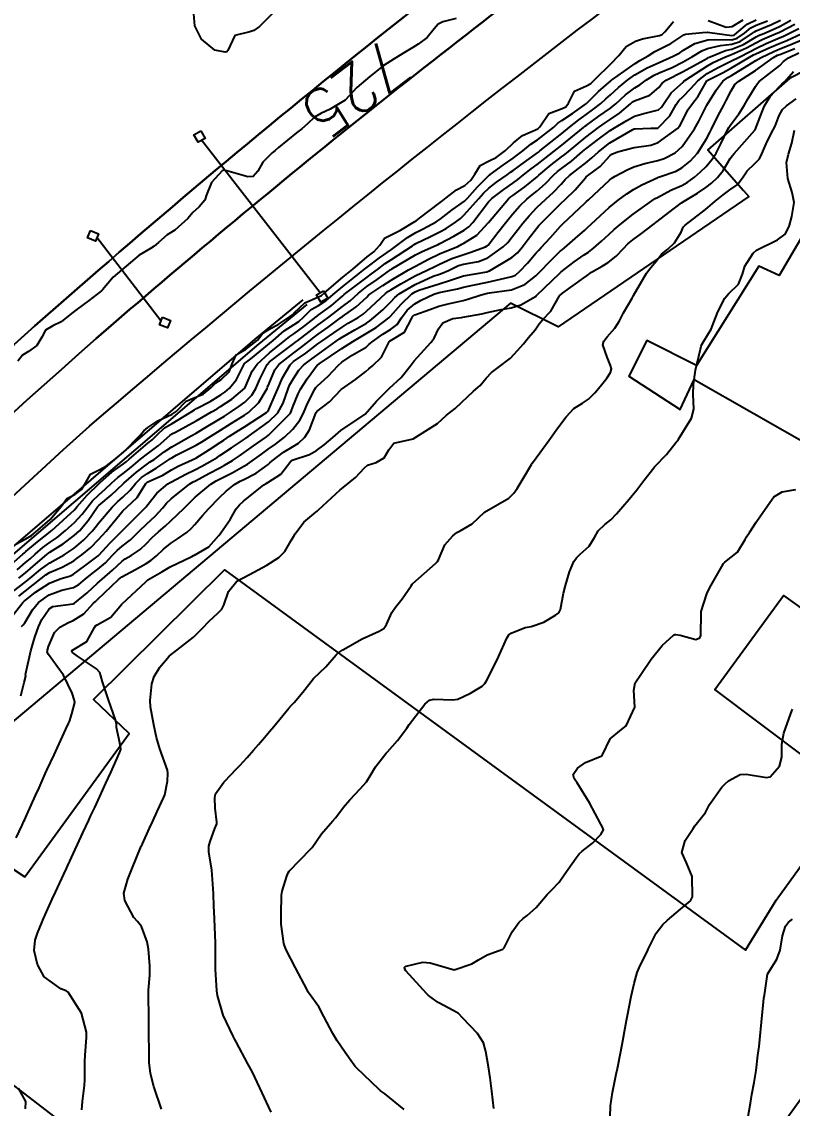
# Model space of a CAD drawing. Header units: metres. Extents: x 318500 to 325275, y 7408834 to 7428799.
# Drawn here: x 321126.4 to 321190.3, y 7415164.7 to 7415254.9 of the extents above; entities that cross this region are included whole.
import ezdxf
from ezdxf.enums import TextEntityAlignment as Align

# ---------------------------------------------------------------- set-up
doc = ezdxf.new("R2010")
doc.units = ezdxf.units.M
doc.header["$MEASUREMENT"] = 0
for name, color, linetype in [('Canaleta de Drenagem', 151, 'Continuous'), ('Cotas', 45, 'Continuous'), ('Curvas de Nivel 1m', 11, 'Continuous'), ('Curvas de Nivel 5m', 15, 'Continuous'), ('Divisas', 45, 'Continuous'), ('Edificações', 30, 'Continuous'), ('Linha Férrea', 20, 'Continuous'), ('Pórticos', 45, 'Continuous'), ('Vias Primárias', 230, 'Continuous')]:
    doc.layers.add(name, color=color, linetype=linetype)
doc.styles.add('Style-STANDARD', font='STANDARD.shx')

msp = doc.modelspace()

# ---------------------------------------------------------------- linework, layer by layer
at = {"layer": 'Canaleta de Drenagem'}
for points in [[(321071.029, 7415151.408), (321073.59, 7415154.689), (321087.744, 7415172.559), (321108.144, 7415194.52), (321125.355, 7415211.042), (321145.783, 7415228.527), (321149.759, 7415231.791)], [(321071.423, 7415151.101), (321073.983, 7415154.38), (321088.124, 7415172.233), (321108.5, 7415194.169), (321125.691, 7415210.672), (321146.105, 7415228.144), (321150.077, 7415231.404)]]:
    msp.add_lwpolyline(points, dxfattribs=at)
at = {"layer": 'Curvas de Nivel 1m', "flags": 128}
for points, elevation in [([(321147.348, 7415255.661), (321146.123, 7415254.448), (321145.664, 7415254.116), (321145.324, 7415254.028), (321144.09, 7415253.7), (321143.5, 7415252.478), (321143.428, 7415252.348), (321143.298, 7415252.316), (321142.433, 7415252.493), (321141.314, 7415253.42), (321140.778, 7415254.518), (321140.664, 7415255.841)], 726), ([(321125.57, 7415209.868), (321126.506, 7415210.702), (321126.628, 7415210.815), (321126.743, 7415210.917), (321127.709, 7415211.732), (321128.768, 7415212.562), (321128.831, 7415212.607), (321128.906, 7415212.668), (321130.787, 7415214.386), (321130.91, 7415214.518), (321131.008, 7415214.638), (321131.843, 7415215.591), (321132.819, 7415216.563), (321132.85, 7415216.589), (321132.88, 7415216.619), (321133.919, 7415217.518), (321134.844, 7415218.197), (321135.068, 7415218.366), (321135.326, 7415218.583), (321136.863, 7415219.894), (321137.232, 7415220.191), (321137.608, 7415220.553), (321138.259, 7415221.166), (321138.885, 7415221.543), (321140.508, 7415222.516), (321140.74, 7415222.675), (321140.904, 7415222.77), (321142.037, 7415223.37), (321142.921, 7415223.911), (321143.259, 7415224.143), (321143.647, 7415224.473), (321144.224, 7415225.184), (321144.862, 7415226.461), (321144.898, 7415226.523), (321144.961, 7415226.571), (321145.409, 7415226.898), (321146.977, 7415228.167), (321147.275, 7415228.426), (321148.183, 7415229.221), (321149, 7415229.743), (321149.395, 7415230.005), (321149.806, 7415230.392), (321150.418, 7415230.987), (321151.024, 7415231.324), (321151.675, 7415231.726), (321152.403, 7415232.36), (321153.046, 7415232.907), (321154.837, 7415234.323), (321155.063, 7415234.5), (321156.101, 7415235.283), (321157.085, 7415235.964), (321157.539, 7415236.293), (321158.416, 7415236.964), (321159.107, 7415237.374), (321159.706, 7415237.667), (321160.788, 7415238.245), (321161.122, 7415238.475), (321162.111, 7415239.25), (321163.138, 7415239.979), (321163.386, 7415240.216), (321164.208, 7415241.15), (321165.169, 7415242.1), (321165.216, 7415242.142), (321165.284, 7415242.188), (321166.379, 7415242.976), (321167.191, 7415243.548), (321167.55, 7415243.801), (321167.979, 7415244.152), (321168.656, 7415244.695), (321169.209, 7415245.059), (321170.539, 7415246.12), (321170.891, 7415246.449), (321171.228, 7415246.67), (321172.092, 7415247.246), (321173.25, 7415248.077), (321174.268, 7415249.072), (321175.278, 7415249.947), (321175.34, 7415249.998), (321175.412, 7415250.058), (321177.294, 7415251.4), (321177.689, 7415251.633), (321178.365, 7415252.019), (321178.927, 7415252.393), (321179.308, 7415252.573), (321180.262, 7415253.05), (321181.327, 7415253.762), (321181.488, 7415253.817), (321182.898, 7415253.956), (321183.291, 7415253.99), (321183.331, 7415253.986), (321183.508, 7415253.948), (321185.327, 7415253.699), (321185.513, 7415253.742), (321185.743, 7415253.924), (321186.589, 7415254.664), (321187.347, 7415255.003)], 726), ([(321125.753, 7415207.656), (321126.707, 7415208.363), (321127.112, 7415208.694), (321127.971, 7415209.432), (321128.73, 7415209.979), (321129.173, 7415210.224), (321129.926, 7415210.652), (321130.421, 7415210.969), (321130.748, 7415211.199), (321131.535, 7415211.855), (321132.28, 7415212.625), (321132.498, 7415212.897), (321132.776, 7415213.267), (321133.899, 7415214.603), (321134.351, 7415215.042), (321134.802, 7415215.422), (321135.4, 7415215.993), (321135.875, 7415216.574), (321136.34, 7415217.054), (321136.832, 7415217.39), (321137.574, 7415217.818), (321138.635, 7415218.542), (321138.755, 7415218.637), (321138.852, 7415218.7), (321139.226, 7415218.905), (321140.868, 7415219.725), (321141.363, 7415220.012), (321142.104, 7415220.492), (321142.885, 7415220.979), (321143.809, 7415221.553), (321144.898, 7415222.228), (321145.231, 7415222.455), (321146.078, 7415223.277), (321146.757, 7415224.433), (321146.81, 7415224.553), (321146.936, 7415224.863), (321147.402, 7415225.974), (321147.741, 7415226.418), (321148.97, 7415227.401), (321149.549, 7415227.819), (321150.276, 7415228.387), (321150.668, 7415228.7), (321150.988, 7415228.93), (321151.841, 7415229.524), (321152.94, 7415230.351), (321152.979, 7415230.382), (321153.011, 7415230.405), (321154.157, 7415231.199), (321155.035, 7415232.017), (321155.186, 7415232.17), (321155.374, 7415232.317), (321156.363, 7415232.991), (321157.051, 7415233.434), (321158.504, 7415234.278), (321159.065, 7415234.595), (321160.158, 7415235.169), (321161.08, 7415235.597), (321161.531, 7415235.788), (321162.577, 7415236.225), (321162.923, 7415236.392), (321163.094, 7415236.478), (321164.155, 7415237.153), (321165.12, 7415238.19), (321166.794, 7415240.165), (321166.975, 7415240.33), (321167.144, 7415240.443), (321168.146, 7415241.159), (321169.168, 7415242.003), (321169.239, 7415242.069), (321169.316, 7415242.138), (321170.334, 7415242.972), (321171.193, 7415243.642), (321171.454, 7415243.848), (321171.768, 7415244.101), (321173.212, 7415245.27), (321174.26, 7415246.074), (321174.813, 7415246.48), (321175.23, 7415246.757), (321176.009, 7415247.278), (321176.914, 7415248.035), (321177.087, 7415248.198), (321177.254, 7415248.293), (321178.523, 7415248.756), (321179.271, 7415249.403), (321179.537, 7415249.745), (321179.871, 7415250.001), (321181.287, 7415250.726), (321183.002, 7415251.659), (321183.299, 7415251.839), (321183.37, 7415251.878), (321183.509, 7415251.948), (321184.783, 7415252.46), (321185.31, 7415252.587), (321186.28, 7415252.951), (321187.325, 7415253.593), (321187.526, 7415253.699), (321187.974, 7415253.89), (321188.917, 7415254.296), (321189.339, 7415254.491), (321190.214, 7415254.994)], 729), ([(321126.02, 7415209.408), (321126.73, 7415210.006), (321127.106, 7415210.323), (321127.52, 7415210.688), (321128.169, 7415211.258), (321128.755, 7415211.693), (321129.339, 7415212.084), (321130.046, 7415212.651), (321130.777, 7415213.322), (321131.412, 7415214.006), (321131.879, 7415214.629), (321132.29, 7415215.133), (321132.805, 7415215.622), (321133.338, 7415216.086), (321133.884, 7415216.604), (321134.379, 7415217.044), (321134.832, 7415217.396), (321135.495, 7415217.926), (321136.273, 7415218.569), (321136.855, 7415219.029), (321137.719, 7415219.694), (321138.704, 7415220.542), (321138.795, 7415220.617), (321138.872, 7415220.665), (321139.154, 7415220.815), (321140.893, 7415221.764), (321142.162, 7415222.491), (321142.628, 7415222.76), (321142.907, 7415222.931), (321143.826, 7415223.561), (321144.93, 7415224.46), (321145.535, 7415225.867), (321145.927, 7415226.445), (321146.97, 7415227.399), (321148.238, 7415228.411), (321148.652, 7415228.738), (321148.989, 7415228.976), (321149.818, 7415229.572), (321150.838, 7415230.382), (321150.933, 7415230.459), (321151.012, 7415230.511), (321152.09, 7415231.298), (321153.037, 7415232.119), (321153.159, 7415232.228), (321153.305, 7415232.346), (321155.054, 7415233.682), (321155.423, 7415233.95), (321155.919, 7415234.311), (321156.573, 7415234.799), (321157.073, 7415235.14), (321158.816, 7415236.274), (321158.977, 7415236.387), (321159.093, 7415236.451), (321160.32, 7415237.034), (321161.108, 7415237.42), (321161.633, 7415237.714), (321162.394, 7415238.227), (321162.808, 7415238.539), (321163.126, 7415238.827), (321164.338, 7415240.202), (321164.714, 7415240.629), (321165.153, 7415241.038), (321165.803, 7415241.537), (321166.688, 7415242.167), (321166.969, 7415242.367), (321167.175, 7415242.517), (321168.121, 7415243.216), (321169.198, 7415243.98), (321169.29, 7415244.048), (321169.399, 7415244.137), (321171.215, 7415245.572), (321171.862, 7415246.104), (321172.617, 7415246.708), (321173.236, 7415247.17), (321173.774, 7415247.55), (321174.439, 7415248.072), (321174.87, 7415248.452), (321175.261, 7415248.802), (321175.926, 7415249.394), (321176.69, 7415250.039), (321177.284, 7415250.456), (321178.293, 7415251.017), (321179.295, 7415251.479), (321180.452, 7415251.993), (321181.006, 7415252.283), (321181.308, 7415252.498), (321182.242, 7415253.04), (321183.321, 7415253.338), (321183.884, 7415253.382), (321185.321, 7415253.362), (321185.765, 7415253.481), (321186.36, 7415253.915), (321186.899, 7415254.344), (321187.34, 7415254.556), (321188.292, 7415254.939)], 727), ([(321126.168, 7415208.705), (321126.468, 7415208.948), (321126.717, 7415209.16), (321127.542, 7415209.873), (321128.491, 7415210.674), (321128.626, 7415210.788), (321128.743, 7415210.87), (321129.854, 7415211.553), (321130.764, 7415212.239), (321130.975, 7415212.43), (321131.193, 7415212.636), (321131.925, 7415213.482), (321132.692, 7415214.621), (321132.737, 7415214.675), (321132.792, 7415214.728), (321133.825, 7415215.584), (321134.819, 7415216.538), (321134.842, 7415216.567), (321134.87, 7415216.589), (321135.922, 7415217.486), (321136.845, 7415218.2), (321137.061, 7415218.343), (321137.383, 7415218.555), (321138.23, 7415219.172), (321138.861, 7415219.612), (321140.466, 7415220.516), (321140.882, 7415220.742), (321141.471, 7415221.086), (321142.895, 7415221.953), (321143.219, 7415222.154), (321143.732, 7415222.472), (321144.432, 7415222.94), (321144.913, 7415223.307), (321145.493, 7415223.88), (321145.84, 7415224.446), (321146.17, 7415225.213), (321146.758, 7415226.433), (321146.962, 7415226.655), (321147.99, 7415227.434), (321148.978, 7415228.166), (321149.111, 7415228.266), (321149.287, 7415228.397), (321150.243, 7415229.135), (321151, 7415229.703), (321151.392, 7415229.987), (321151.912, 7415230.366), (321152.532, 7415230.843), (321153.023, 7415231.223), (321153.652, 7415231.719), (321154.352, 7415232.33), (321155.046, 7415232.887), (321155.889, 7415233.474), (321157.032, 7415234.3), (321157.047, 7415234.313), (321157.124, 7415234.362), (321159.079, 7415235.521), (321159.569, 7415235.777), (321160.63, 7415236.247), (321160.946, 7415236.389), (321161.093, 7415236.461), (321162.259, 7415237.072), (321163.11, 7415237.576), (321163.487, 7415237.841), (321163.836, 7415238.209), (321165.137, 7415239.908), (321165.42, 7415240.186), (321166.391, 7415240.932), (321167.16, 7415241.472), (321167.558, 7415241.763), (321168.041, 7415242.151), (321168.677, 7415242.645), (321169.183, 7415243.021), (321169.812, 7415243.51), (321170.573, 7415244.119), (321171.205, 7415244.626), (321173.023, 7415246.092), (321173.131, 7415246.181), (321173.222, 7415246.246), (321174.289, 7415247.019), (321175.245, 7415247.694), (321175.455, 7415247.849), (321175.703, 7415248.053), (321176.511, 7415248.792), (321177.27, 7415249.361), (321177.682, 7415249.617), (321178.246, 7415250.02), (321178.883, 7415250.415), (321179.286, 7415250.604), (321180.367, 7415251.07), (321181.295, 7415251.514), (321182.067, 7415251.968), (321182.836, 7415252.428), (321183.31, 7415252.628), (321184.368, 7415252.885), (321185.316, 7415252.993), (321186.02, 7415253.219), (321187.04, 7415253.904), (321187.21, 7415254.024), (321187.333, 7415254.089), (321188.601, 7415254.621), (321189.347, 7415254.975)], 728), ([(321125.709, 7415205.675), (321126.509, 7415206.702), (321126.598, 7415206.794), (321126.692, 7415206.863), (321127.547, 7415207.536), (321128.706, 7415208.306), (321129.603, 7415208.657), (321130.455, 7415208.902), (321130.716, 7415209.036), (321131.633, 7415209.724), (321132.739, 7415210.552), (321132.775, 7415210.584), (321132.811, 7415210.619), (321133.732, 7415211.629), (321134.697, 7415212.591), (321134.771, 7415212.662), (321136.676, 7415214.562), (321136.728, 7415214.623), (321136.792, 7415214.709), (321137.617, 7415215.747), (321138.54, 7415216.543), (321138.718, 7415216.645), (321138.822, 7415216.701), (321140.021, 7415217.333), (321140.838, 7415217.727), (321141.354, 7415217.991), (321142.235, 7415218.489), (321142.616, 7415218.721), (321142.856, 7415218.876), (321143.821, 7415219.516), (321144.877, 7415220.246), (321145.002, 7415220.335), (321145.183, 7415220.455), (321146.892, 7415221.66), (321147.644, 7415222.419), (321148.094, 7415223.23), (321148.507, 7415224.406), (321148.632, 7415224.708), (321148.943, 7415225.27), (321149.393, 7415225.956), (321149.808, 7415226.392), (321150.463, 7415226.887), (321150.969, 7415227.251), (321152.49, 7415228.357), (321152.777, 7415228.559), (321152.985, 7415228.692), (321154.033, 7415229.296), (321155.003, 7415229.862), (321155.284, 7415230.039), (321155.631, 7415230.314), (321156.358, 7415230.969), (321157.03, 7415231.633), (321157.356, 7415231.975), (321157.733, 7415232.29), (321159.048, 7415233.064), (321160.547, 7415233.74), (321161.057, 7415233.915), (321161.3, 7415233.995), (321161.81, 7415234.233), (321162.656, 7415234.634), (321163.068, 7415234.754), (321164.307, 7415234.966), (321165.076, 7415235.26), (321166.36, 7415236.171), (321166.724, 7415236.537), (321167.103, 7415237.017), (321167.605, 7415237.663), (321167.982, 7415238.151), (321168.503, 7415238.769), (321169.133, 7415239.434), (321169.884, 7415240.129), (321170.538, 7415240.73), (321171.159, 7415241.394), (321171.498, 7415241.772), (321171.863, 7415242.1), (321172.597, 7415242.671), (321173.186, 7415243.117), (321173.711, 7415243.556), (321174.249, 7415244.07), (321175.208, 7415244.817), (321177.107, 7415245.92), (321177.219, 7415245.968), (321177.274, 7415245.974), (321178.601, 7415246.016), (321179.194, 7415246.036), (321179.22, 7415246.043), (321180.174, 7415247.058), (321180.714, 7415247.988), (321180.924, 7415248.316), (321181.26, 7415248.635), (321181.922, 7415249.318), (321182.493, 7415249.962), (321183.286, 7415250.566), (321184.187, 7415251.045), (321185.297, 7415251.6), (321185.919, 7415251.921), (321186.827, 7415252.387), (321187.311, 7415252.641), (321188.159, 7415253.046), (321189.325, 7415253.54), (321189.555, 7415253.64), (321190.055, 7415253.863), (321190.89, 7415254.301)], 731), ([(321126.343, 7415198.943), (321126.6, 7415200.048), (321126.738, 7415200.568), (321126.733, 7415200.698), (321126.737, 7415200.824), (321127.174, 7415202.692), (321127.508, 7415203.826), (321127.796, 7415204.683), (321128.078, 7415205.269), (321128.682, 7415206.17), (321128.982, 7415206.369), (321130.689, 7415206.576), (321130.731, 7415206.598), (321130.784, 7415206.639), (321131.827, 7415207.501), (321132.707, 7415208.286), (321133.082, 7415208.614), (321133.948, 7415209.376), (321134.733, 7415210.114), (321135.002, 7415210.32), (321135.485, 7415210.579), (321136.238, 7415211.077), (321136.755, 7415211.575), (321137.235, 7415212.083), (321137.767, 7415212.55), (321138.305, 7415213.015), (321138.784, 7415213.46), (321139.339, 7415213.985), (321139.876, 7415214.524), (321140.809, 7415215.411), (321142.088, 7415216.491), (321142.531, 7415216.777), (321142.827, 7415216.928), (321143.867, 7415217.437), (321144.843, 7415217.985), (321145.133, 7415218.168), (321145.535, 7415218.45), (321146.298, 7415218.998), (321146.864, 7415219.396), (321147.463, 7415219.829), (321148.195, 7415220.41), (321148.887, 7415221.059), (321149.489, 7415221.799), (321149.776, 7415222.391), (321150.105, 7415223.195), (321150.722, 7415224.382), (321150.804, 7415224.51), (321150.934, 7415224.655), (321151.844, 7415225.469), (321152.657, 7415226.355), (321152.963, 7415226.618), (321153.829, 7415227.198), (321154.976, 7415227.877), (321155.218, 7415228.077), (321155.483, 7415228.315), (321156.358, 7415228.937), (321156.995, 7415229.319), (321157.555, 7415229.739), (321157.916, 7415230.286), (321158.373, 7415230.926), (321159.028, 7415231.463), (321159.547, 7415231.748), (321160.59, 7415232.247), (321161.042, 7415232.393), (321162.557, 7415232.713), (321163.046, 7415232.835), (321163.844, 7415233.004), (321165.051, 7415233.255), (321166.481, 7415233.596), (321167.056, 7415233.716), (321167.369, 7415233.845), (321167.74, 7415234.153), (321168.376, 7415234.841), (321169.083, 7415235.677), (321169.302, 7415235.921), (321169.508, 7415236.134), (321170.271, 7415236.954), (321171.117, 7415237.905), (321171.219, 7415238.008), (321171.326, 7415238.107), (321173.137, 7415239.808), (321173.276, 7415239.941), (321173.425, 7415240.077), (321174.319, 7415240.902), (321175.165, 7415241.725), (321175.353, 7415241.872), (321175.65, 7415242.053), (321176.642, 7415242.574), (321177.182, 7415242.81), (321178.098, 7415243.105), (321179.19, 7415243.34), (321179.697, 7415243.498), (321180.63, 7415243.989), (321181.205, 7415244.505), (321182.224, 7415245.965), (321182.584, 7415246.605), (321183.25, 7415247.92), (321183.258, 7415247.942), (321184.029, 7415249.182), (321184.569, 7415249.937), (321184.986, 7415250.23), (321185.285, 7415250.395), (321186.579, 7415251.197), (321187.297, 7415251.637), (321187.746, 7415251.893), (321188.792, 7415252.393), (321189.311, 7415252.604), (321190.206, 7415252.972), (321191.324, 7415253.44)], 733), ([(321126.386, 7415204.703), (321126.532, 7415204.832), (321126.664, 7415204.992), (321127.299, 7415206.073), (321127.796, 7415206.683), (321128.697, 7415207.328), (321129.746, 7415207.7), (321130.703, 7415207.933), (321131.148, 7415208.194), (321131.669, 7415208.63), (321132.248, 7415209.094), (321132.722, 7415209.451), (321133.353, 7415209.988), (321133.948, 7415210.602), (321134.328, 7415211.014), (321134.752, 7415211.373), (321135.446, 7415211.893), (321136.121, 7415212.57), (321136.777, 7415213.219), (321137.486, 7415213.85), (321138.108, 7415214.547), (321138.427, 7415214.92), (321138.807, 7415215.275), (321140.354, 7415216.517), (321140.64, 7415216.696), (321140.824, 7415216.788), (321141.939, 7415217.388), (321142.841, 7415217.865), (321143.238, 7415218.082), (321143.881, 7415218.47), (321144.463, 7415218.857), (321144.86, 7415219.124), (321145.646, 7415219.67), (321146.72, 7415220.432), (321146.881, 7415220.57), (321148.696, 7415222.403), (321148.775, 7415222.529), (321148.908, 7415222.903), (321149.331, 7415223.988), (321149.542, 7415224.394), (321150.102, 7415225.229), (321150.919, 7415226.38), (321150.942, 7415226.399), (321150.96, 7415226.415), (321151.073, 7415226.49), (321152.974, 7415227.74), (321153.886, 7415228.336), (321154.569, 7415228.744), (321154.99, 7415228.984), (321155.808, 7415229.502), (321156.87, 7415230.301), (321156.946, 7415230.366), (321157.012, 7415230.438), (321157.882, 7415231.432), (321158.783, 7415232.274), (321159.042, 7415232.439), (321159.356, 7415232.578), (321161.049, 7415233.12), (321161.892, 7415233.391), (321163.055, 7415233.769), (321164.985, 7415234.117), (321165.059, 7415234.13), (321165.221, 7415234.188), (321167.077, 7415235.287), (321167.541, 7415235.697), (321167.924, 7415236.152), (321168.436, 7415236.81), (321169.113, 7415237.703), (321169.311, 7415237.943), (321169.492, 7415238.134), (321171.137, 7415239.771), (321171.496, 7415240.105), (321172.33, 7415240.915), (321173.167, 7415241.912), (321173.245, 7415242.003), (321173.354, 7415242.078), (321174.405, 7415242.844), (321175.195, 7415243.728), (321175.372, 7415243.883), (321175.843, 7415244.05), (321177.204, 7415244.409), (321178.593, 7415244.629), (321179.208, 7415244.85), (321180.81, 7415245.986), (321180.999, 7415246.208), (321181.23, 7415246.626), (321181.681, 7415247.535), (321181.984, 7415247.969), (321182.534, 7415248.688), (321183.257, 7415249.95), (321183.28, 7415249.973), (321184.588, 7415250.636), (321185.291, 7415251.018), (321186.775, 7415251.908), (321187.11, 7415252.096), (321187.304, 7415252.19), (321188.476, 7415252.719), (321189.318, 7415253.07), (321189.88, 7415253.306), (321191.083, 7415253.852)], 732), ([(321125.946, 7415187.186), (321126.443, 7415188.234), (321126.592, 7415188.553), (321126.659, 7415188.697), (321126.829, 7415189.07), (321127.557, 7415190.684), (321127.845, 7415191.314), (321128.445, 7415192.671), (321128.465, 7415192.706), (321128.502, 7415192.793), (321129.112, 7415194.07), (321129.387, 7415194.657), (321130.076, 7415196.178), (321130.288, 7415196.644), (321130.363, 7415196.833), (321130.562, 7415197.446), (321130.805, 7415198.41), (321130.772, 7415198.638), (321130.588, 7415199.181), (321129.874, 7415200.651), (321129.346, 7415201.388), (321128.627, 7415202.388), (321128.531, 7415202.573), (321128.535, 7415202.671), (321128.555, 7415202.748), (321128.636, 7415203.043), (321129.124, 7415204.192), (321129.561, 7415204.656), (321130.28, 7415205.032), (321130.668, 7415205.189), (321131.556, 7415205.752), (321132.368, 7415206.623), (321132.529, 7415206.785), (321132.693, 7415206.933), (321134.45, 7415208.594), (321134.583, 7415208.721), (321134.713, 7415208.817), (321135.857, 7415209.439), (321136.73, 7415209.91), (321137.132, 7415210.16), (321137.594, 7415210.551), (321138.18, 7415211.115), (321138.756, 7415211.582), (321139.335, 7415211.958), (321140.125, 7415212.52), (321140.467, 7415212.823), (321140.78, 7415213.158), (321141.398, 7415213.894), (321141.919, 7415214.493), (321142.809, 7415215.385), (321143.372, 7415215.916), (321144.051, 7415216.468), (321144.54, 7415216.747), (321144.826, 7415216.883), (321145.853, 7415217.427), (321146.846, 7415218.146), (321146.997, 7415218.279), (321147.172, 7415218.425), (321148.123, 7415219.149), (321148.868, 7415219.604), (321149.367, 7415219.9), (321149.887, 7415220.39), (321150.275, 7415220.998), (321150.819, 7415222.381), (321150.842, 7415222.439), (321150.902, 7415222.52), (321151.943, 7415223.337), (321152.909, 7415224.35), (321154.103, 7415225.172), (321154.953, 7415225.854), (321155.198, 7415226.076), (321155.52, 7415226.314), (321156.248, 7415227.026), (321156.879, 7415228.301), (321156.928, 7415228.353), (321156.981, 7415228.379), (321158.165, 7415229.11), (321158.763, 7415230.274), (321158.856, 7415230.429), (321159.014, 7415230.539), (321160.278, 7415230.995), (321161.025, 7415231.258), (321161.798, 7415231.462), (321163.033, 7415231.731), (321163.411, 7415231.838), (321164.514, 7415232.198), (321165.041, 7415232.338), (321165.223, 7415232.368), (321167.045, 7415232.632), (321168.14, 7415233.058), (321169.056, 7415233.778), (321169.408, 7415234.135), (321170.22, 7415234.976), (321171.086, 7415235.815), (321171.249, 7415235.946), (321171.445, 7415236.105), (321172.325, 7415236.868), (321173.112, 7415237.575), (321173.378, 7415237.815), (321173.661, 7415238.075), (321174.412, 7415238.782), (321175.134, 7415239.437), (321175.88, 7415240.049), (321176.61, 7415240.576), (321177.154, 7415240.933), (321177.852, 7415241.327), (321179.169, 7415241.938), (321179.214, 7415241.955), (321179.332, 7415241.998), (321180.693, 7415242.471), (321181.181, 7415242.725), (321181.872, 7415243.287), (321182.467, 7415243.961), (321183.212, 7415245.14), (321183.493, 7415245.671), (321183.63, 7415245.946), (321184.165, 7415247.011), (321184.655, 7415247.936), (321184.861, 7415248.329), (321185.268, 7415249.124), (321185.566, 7415249.635), (321185.891, 7415249.921), (321187.289, 7415250.82), (321188.767, 7415251.878), (321189.109, 7415252.066), (321189.304, 7415252.146), (321190.541, 7415252.629)], 734), ([(321138.002, 7415164.671), (321137.358, 7415166.548), (321137.093, 7415167.629), (321136.985, 7415168.552), (321136.975, 7415169.776), (321136.966, 7415170.552), (321136.951, 7415171.831), (321136.955, 7415172.553), (321136.92, 7415173.887), (321136.933, 7415174.553), (321137.036, 7415175.796), (321137.035, 7415176.553), (321136.93, 7415177.934), (321136.825, 7415178.555), (321136.333, 7415179.815), (321136.017, 7415180.245), (321135.717, 7415180.569), (321134.959, 7415181.983), (321134.89, 7415182.582), (321135.213, 7415183.752), (321135.541, 7415184.573), (321136.326, 7415186.469), (321136.365, 7415186.561), (321136.384, 7415186.597), (321136.422, 7415186.684), (321137.022, 7415187.973), (321137.286, 7415188.552), (321137.651, 7415189.355), (321138.209, 7415190.543), (321138.278, 7415190.746), (321138.493, 7415191.865), (321138.543, 7415192.539), (321138.504, 7415192.776), (321137.876, 7415194.547), (321137.599, 7415195.495), (321137.373, 7415196.552), (321137.104, 7415198.026), (321137.066, 7415198.555), (321137.21, 7415199.945), (321137.393, 7415200.552), (321137.856, 7415201.313), (321138.635, 7415202.236), (321138.803, 7415202.372), (321139.025, 7415202.534), (321140.653, 7415203.818), (321141.348, 7415204.5), (321141.988, 7415205.173), (321142.68, 7415205.799), (321143.015, 7415206.147), (321143.186, 7415206.475), (321143.568, 7415207.61), (321144.251, 7415208.465), (321144.563, 7415208.62), (321144.722, 7415208.696), (321145.295, 7415209.021), (321146.734, 7415209.783), (321147.743, 7415210.415), (321148.232, 7415210.924), (321148.761, 7415211.821), (321148.979, 7415212.186), (321149.1, 7415212.397), (321149.819, 7415213.355), (321150.797, 7415214.168), (321150.912, 7415214.264), (321151.034, 7415214.376), (321152.817, 7415216.042), (321153.202, 7415216.344), (321154.094, 7415217.068), (321154.843, 7415217.858), (321155.094, 7415218.07), (321155.8, 7415218.31), (321156.463, 7415218.697), (321156.866, 7415219.34), (321157.278, 7415219.89), (321158.88, 7415220.27), (321160.893, 7415221.544), (321161.257, 7415221.875), (321161.656, 7415222.232), (321162.358, 7415222.776), (321162.916, 7415223.293), (321163.378, 7415223.758), (321163.896, 7415224.206), (321164.444, 7415224.691), (321164.946, 7415225.286), (321165.379, 7415225.759), (321165.931, 7415226.175), (321166.968, 7415226.957), (321167.546, 7415227.582), (321168.024, 7415228.15), (321168.463, 7415228.671), (321168.998, 7415229.311), (321169.331, 7415229.809), (321169.616, 7415230.131), (321170.295, 7415230.847), (321171.013, 7415232.11), (321171.04, 7415232.146), (321171.265, 7415232.33), (321173.055, 7415233.605), (321173.315, 7415233.82), (321173.681, 7415234.074), (321174.556, 7415234.577), (321175.072, 7415234.892), (321175.724, 7415235.407), (321176.324, 7415236.041), (321176.701, 7415236.431), (321177.101, 7415236.754), (321177.839, 7415237.289), (321178.765, 7415238.005), (321179.123, 7415238.289), (321180.084, 7415239.037), (321181.139, 7415239.832), (321181.371, 7415239.977), (321182.465, 7415240.645), (321183.157, 7415241.11), (321183.632, 7415241.476), (321184.121, 7415241.94), (321184.59, 7415242.525), (321185.194, 7415243.512), (321185.362, 7415243.763), (321185.507, 7415243.925), (321187.22, 7415245.856), (321187.245, 7415245.9), (321187.806, 7415247.327), (321188.039, 7415247.888), (321188.489, 7415248.654), (321189.274, 7415249.493), (321189.469, 7415249.677), (321189.677, 7415249.866), (321190.428, 7415250.719)], 736), ([(321147.096, 7415164.416), (321146.16, 7415166.43), (321145.515, 7415167.782), (321145.169, 7415168.445), (321144.207, 7415170.248), (321144.098, 7415170.461), (321143.963, 7415170.713), (321143.116, 7415172.471), (321142.646, 7415174.086), (321142.593, 7415174.477), (321142.481, 7415176.284), (321142.475, 7415176.478), (321142.492, 7415178.303), (321142.487, 7415178.478), (321142.4, 7415180.419), (321142.397, 7415180.479), (321142.356, 7415181.525), (321142.312, 7415182.481), (321142.308, 7415182.544), (321142.166, 7415184.484), (321141.93, 7415186.002), (321141.937, 7415186.487), (321142.044, 7415186.867), (321142.442, 7415187.947), (321142.585, 7415188.341), (321142.601, 7415188.478), (321142.467, 7415189.623), (321142.43, 7415190.481), (321142.483, 7415190.817), (321143.174, 7415191.793), (321143.801, 7415192.467), (321144.155, 7415192.814), (321144.511, 7415193.182), (321145.122, 7415193.849), (321145.645, 7415194.443), (321146.056, 7415194.919), (321146.546, 7415195.501), (321146.975, 7415196.003), (321147.318, 7415196.419), (321148.575, 7415197.917), (321148.8, 7415198.175), (321148.997, 7415198.396), (321149.734, 7415199.247), (321150.61, 7415200.38), (321151.627, 7415201.363), (321152.504, 7415202.352), (321152.641, 7415202.479), (321153.056, 7415202.756), (321154.654, 7415203.675), (321156.071, 7415204.306), (321156.437, 7415204.528), (321156.669, 7415204.877), (321157.121, 7415205.856), (321157.414, 7415206.289), (321157.979, 7415207.002), (321158.717, 7415208.078), (321158.786, 7415208.202), (321158.842, 7415208.268), (321160.737, 7415209.927), (321160.894, 7415210.083), (321160.98, 7415210.238), (321161.52, 7415211.471), (321162.163, 7415212.226), (321162.514, 7415212.483), (321162.776, 7415212.627), (321163.77, 7415213.221), (321164.8, 7415214.19), (321166.812, 7415215.353), (321167.226, 7415215.745), (321167.498, 7415216.153), (321168.001, 7415216.98), (321168.686, 7415218.142), (321168.748, 7415218.245), (321168.854, 7415218.389), (321169.605, 7415219.393), (321170.143, 7415220.121), (321170.891, 7415221.176), (321171.565, 7415222.1), (321172.224, 7415222.776), (321172.917, 7415223.233), (321173.432, 7415223.565), (321173.965, 7415224.07), (321174.405, 7415224.598), (321174.949, 7415225.296), (321175.253, 7415225.758), (321175.325, 7415226.055), (321175.264, 7415226.357), (321174.97, 7415227.035), (321174.63, 7415228.063), (321174.69, 7415228.357), (321174.99, 7415228.712), (321175.614, 7415229.437), (321175.987, 7415230.045), (321176.336, 7415230.724), (321177.038, 7415231.914), (321177.079, 7415231.989), (321177.102, 7415232.029), (321177.16, 7415232.147), (321178.228, 7415234.012), (321178.611, 7415234.463), (321179.075, 7415235.028), (321179.493, 7415235.587), (321180.005, 7415235.991), (321180.572, 7415236.511), (321181.111, 7415237.403), (321181.288, 7415237.807), (321181.459, 7415237.975), (321183.133, 7415239.285), (321183.917, 7415239.942), (321184.589, 7415240.495), (321185.155, 7415240.898), (321185.75, 7415241.333), (321186.201, 7415241.915), (321186.605, 7415242.483), (321187.187, 7415243.056), (321187.603, 7415243.485), (321187.799, 7415243.891), (321188.247, 7415244.922), (321188.753, 7415245.877), (321188.902, 7415246.198), (321189.238, 7415247.082), (321189.526, 7415247.587), (321189.854, 7415247.864), (321190.652, 7415248.463)], 737), ([(321158.135, 7415164.636), (321156.492, 7415165.958), (321156.159, 7415166.205), (321156.05, 7415166.301), (321154.178, 7415168.108), (321154.072, 7415168.214), (321153.979, 7415168.323), (321153.235, 7415169.374), (321152.582, 7415170.344), (321152.219, 7415170.934), (321151.473, 7415172.362), (321151.045, 7415173.165), (321150.259, 7415174.267), (321150.182, 7415174.381), (321150.087, 7415174.557), (321149.118, 7415176.392), (321148.313, 7415177.939), (321148.16, 7415178.402), (321147.945, 7415180.015), (321147.922, 7415180.406), (321147.923, 7415180.83), (321147.973, 7415182.406), (321148.019, 7415182.762), (321148.394, 7415183.992), (321148.514, 7415184.283), (321148.593, 7415184.398), (321149.477, 7415185.321), (321150.419, 7415186.283), (321150.494, 7415186.379), (321151.291, 7415187.513), (321152.027, 7415188.356), (321152.231, 7415188.576), (321152.458, 7415188.861), (321153.099, 7415189.713), (321153.618, 7415190.333), (321154.489, 7415191.231), (321155.003, 7415191.807), (321155.31, 7415192.312), (321155.756, 7415193.063), (321156.526, 7415194.053), (321156.641, 7415194.185), (321156.748, 7415194.297), (321157.596, 7415195.233), (321158.356, 7415196.273), (321158.563, 7415196.561), (321159.858, 7415198.251), (321160.236, 7415198.594), (321160.587, 7415198.682), (321162.182, 7415198.628), (321162.587, 7415198.686), (321163.638, 7415199.161), (321164.604, 7415199.762), (321164.819, 7415199.975), (321164.96, 7415200.185), (321165.528, 7415201.275), (321165.952, 7415202.17), (321166.656, 7415203.726), (321166.822, 7415203.995), (321167.015, 7415204.156), (321168.187, 7415204.626), (321168.669, 7415204.71), (321169.732, 7415205.066), (321170.683, 7415205.628), (321170.956, 7415205.836), (321171.103, 7415206.104), (321171.359, 7415207.451), (321171.507, 7415208.098), (321171.866, 7415209.228), (321172.225, 7415210.088), (321172.431, 7415210.398), (321172.749, 7415210.707), (321173.481, 7415211.351), (321173.913, 7415212.069), (321174.218, 7415212.626), (321174.787, 7415213.161), (321175.294, 7415213.551), (321175.755, 7415214.046), (321176.812, 7415215.253), (321177.45, 7415216.021), (321178.03, 7415216.814), (321178.848, 7415217.862), (321178.908, 7415217.941), (321178.961, 7415217.999), (321179.892, 7415218.962), (321180.711, 7415219.982), (321180.78, 7415220.082), (321180.882, 7415220.227), (321181.979, 7415221.964), (321182.157, 7415222.716), (321182.114, 7415223.962), (321182.137, 7415224.767), (321182.317, 7415225.96), (321182.709, 7415227.686), (321182.778, 7415227.953), (321182.836, 7415228.099), (321182.986, 7415228.353), (321183.594, 7415229.348), (321183.821, 7415229.938), (321184.159, 7415230.797), (321184.742, 7415231.924), (321185.044, 7415232.291), (321185.862, 7415233.102), (321186.196, 7415233.909), (321186.402, 7415234.575), (321187.087, 7415235.668), (321187.355, 7415235.896), (321189.103, 7415236.77), (321189.741, 7415237.23), (321190.084, 7415237.86), (321190.293, 7415238.693), (321190.486, 7415239.857), (321190.32, 7415240.691), (321189.977, 7415241.862), (321189.861, 7415243.192), (321190.011, 7415243.862), (321190.299, 7415244.769), (321190.514, 7415245.857)], 738), ([(321165.575, 7415164.732), (321165.399, 7415166.171), (321165.26, 7415167.263), (321165.125, 7415168.176), (321164.921, 7415169.457), (321164.719, 7415170.182), (321164.221, 7415170.95), (321162.991, 7415172.209), (321162.631, 7415172.601), (321162.246, 7415172.825), (321160.966, 7415173.519), (321160.258, 7415174.027), (321160.139, 7415174.122), (321160.014, 7415174.244), (321158.288, 7415176.148), (321158.2, 7415176.271), (321158.156, 7415176.408), (321158.294, 7415176.53), (321159.674, 7415176.875), (321160.299, 7415176.816), (321162.29, 7415176.22), (321163.762, 7415176.734), (321164.303, 7415177.045), (321165.016, 7415177.473), (321166.317, 7415177.952), (321166.432, 7415178.046), (321166.49, 7415178.158), (321167.106, 7415179.379), (321167.648, 7415180.147), (321168.002, 7415180.487), (321168.349, 7415180.735), (321169.094, 7415181.394), (321169.704, 7415182.12), (321170.004, 7415182.487), (321170.381, 7415182.849), (321170.984, 7415183.509), (321171.412, 7415184.095), (321172.414, 7415185.527), (321172.648, 7415185.848), (321172.907, 7415186.075), (321173.756, 7415186.74), (321174.441, 7415187.44), (321174.668, 7415187.836), (321174.592, 7415188.058), (321174.454, 7415188.314), (321173.499, 7415190.07), (321172.497, 7415191.733), (321172.344, 7415191.928), (321172.234, 7415192.084), (321172.16, 7415192.431), (321172.513, 7415192.956), (321173.182, 7415193.411), (321174.529, 7415193.974), (321174.576, 7415194.013), (321174.601, 7415194.059), (321175.221, 7415195.378), (321176.017, 7415196.038), (321176.564, 7415196.454), (321177.264, 7415198.02), (321177.199, 7415199.423), (321177.292, 7415200.02), (321177.838, 7415200.795), (321178.64, 7415202), (321179.53, 7415203.112), (321180.478, 7415203.982), (321180.603, 7415204.038), (321180.661, 7415204.048), (321181.036, 7415203.974), (321182.322, 7415203.621), (321182.658, 7415203.77), (321182.748, 7415203.949), (321182.765, 7415205.873), (321182.771, 7415205.949), (321183.237, 7415207.418), (321183.488, 7415207.938), (321184.491, 7415209.677), (321184.64, 7415209.921), (321184.681, 7415209.98), (321184.742, 7415210.034), (321185.801, 7415210.862), (321186.434, 7415211.903), (321186.548, 7415212.128), (321186.779, 7415212.5), (321187.34, 7415213.344), (321187.706, 7415213.886), (321188.816, 7415215.44), (321189.494, 7415215.86), (321190.619, 7415216.047)], 739), ([(321186.659, 7415163.892), (321186.862, 7415165.177), (321186.982, 7415165.888), (321187.17, 7415166.885), (321187.325, 7415167.883), (321187.476, 7415169.158), (321187.578, 7415169.879), (321187.653, 7415170.444), (321187.78, 7415171.877), (321187.948, 7415173.566), (321187.983, 7415173.874), (321188.02, 7415174.117), (321188.29, 7415175.87), (321189.049, 7415177.119), (321189.324, 7415177.855), (321189.523, 7415179.043), (321189.766, 7415179.849), (321190.02, 7415180.17), (321190.349, 7415180.425)], 741), ([(321126.728, 7415164.691), (321126.755, 7415165.31), (321126.147, 7415166.427)], 734)]:
    msp.add_lwpolyline(points, dxfattribs=dict(at, elevation=elevation))
at = {"layer": 'Curvas de Nivel 5m', "flags": 128}
for points, elevation in [([(321125.925, 7415211.536), (321126.759, 7415211.967), (321127.221, 7415212.235), (321127.753, 7415212.685), (321128.779, 7415213.584), (321129.669, 7415214.657), (321130.147, 7415215.303), (321130.805, 7415215.657), (321131.373, 7415216.073), (321131.734, 7415216.631), (321132.117, 7415217.341), (321132.836, 7415217.705), (321133.428, 7415218.024), (321134.185, 7415218.6), (321134.856, 7415219.146), (321136.243, 7415220.569), (321136.527, 7415220.914), (321136.88, 7415221.2), (321137.698, 7415221.742), (321138.897, 7415222.317), (321139.217, 7415222.535), (321140.04, 7415223.396), (321140.919, 7415223.748), (321141.459, 7415223.965), (321142.11, 7415224.492), (321142.511, 7415224.912), (321142.941, 7415225.189), (321143.612, 7415225.812), (321143.877, 7415226.471), (321144.206, 7415227.229), (321144.972, 7415227.674), (321145.955, 7415228.445), (321146.4, 7415229.027), (321146.994, 7415229.377), (321147.673, 7415229.746), (321148.679, 7415230.405), (321148.871, 7415230.543), (321149.015, 7415230.717), (321149.891, 7415231.527), (321151.035, 7415232.027), (321151.266, 7415232.147), (321151.527, 7415232.373), (321153.053, 7415233.661), (321153.867, 7415234.338), (321155.076, 7415235.359), (321155.617, 7415235.78), (321156.118, 7415236.31), (321156.501, 7415236.904), (321157.104, 7415237.217), (321157.825, 7415237.573), (321159.011, 7415238.272), (321159.121, 7415238.337), (321159.418, 7415238.561), (321161.136, 7415239.863), (321161.355, 7415240.02), (321161.621, 7415240.235), (321162.479, 7415240.898), (321163.156, 7415241.278), (321163.674, 7415241.701), (321164.01, 7415242.207), (321164.445, 7415242.937), (321165.187, 7415243.306), (321165.778, 7415243.594), (321166.539, 7415244.17), (321167.207, 7415244.812), (321167.958, 7415245.407), (321169.218, 7415245.977), (321169.398, 7415246.137), (321170.128, 7415247.236), (321171.243, 7415247.669), (321171.546, 7415247.806), (321171.78, 7415248.105), (321172.265, 7415249.1), (321173.272, 7415249.534), (321173.627, 7415249.732), (321173.983, 7415250.079), (321175.293, 7415251.37), (321175.941, 7415252.05), (321176.554, 7415252.798), (321177.318, 7415253.231), (321177.908, 7415253.437), (321179.325, 7415253.709), (321179.544, 7415253.789), (321179.76, 7415254.004), (321180.474, 7415254.862)], 725), ([(321162.46, 7415255.116), (321161.339, 7415254.85), (321160.943, 7415254.647), (321160.623, 7415254.257), (321160.05, 7415253.532), (321159.311, 7415252.985), (321158.86, 7415252.723), (321158.167, 7415252.287), (321157.295, 7415251.777), (321156.391, 7415251.207), (321155.28, 7415250.32), (321154.21, 7415249.391), (321153.25, 7415248.35), (321152.007, 7415247.6), (321151.233, 7415247.235), (321150.684, 7415246.93), (321150.125, 7415246.391), (321149.652, 7415245.959), (321149.212, 7415245.638), (321147.714, 7415244.422), (321147.445, 7415244.177), (321147.193, 7415243.978), (321146.404, 7415243.219), (321145.99, 7415242.448), (321145.604, 7415242.013), (321145.163, 7415241.988), (321143.426, 7415242.477), (321143.171, 7415242.539), (321143.048, 7415242.482), (321142.141, 7415241.509), (321141.737, 7415240.501), (321141.587, 7415240.05), (321141.125, 7415239.497), (321140.607, 7415239.028), (321140.198, 7415238.524), (321139.1, 7415237.573), (321138.461, 7415237.182), (321137.745, 7415236.553), (321137.398, 7415236.244), (321137.082, 7415236.058), (321136.162, 7415235.485), (321135.06, 7415234.59), (321133.993, 7415233.659), (321133.103, 7415232.619), (321133.029, 7415232.545), (321131.948, 7415231.704), (321131.014, 7415231.018), (321130.542, 7415230.647), (321129.689, 7415229.971), (321128.995, 7415229.637), (321128.392, 7415229.276), (321128.089, 7415228.683), (321127.667, 7415227.992), (321126.962, 7415227.496), (321126.463, 7415227.2), (321126.086, 7415226.709)], 725), ([(321183.345, 7415254.946), (321184.858, 7415254.414), (321185.338, 7415254.462), (321186.261, 7415255.002)], 725), ([(321126.175, 7415207.225), (321126.699, 7415207.619), (321128.019, 7415208.68), (321128.396, 7415208.993), (321128.718, 7415209.19), (321129.772, 7415209.607), (321130.733, 7415210.154), (321131.013, 7415210.36), (321131.387, 7415210.634), (321132.136, 7415211.239), (321132.759, 7415211.894), (321133.103, 7415212.277), (321133.401, 7415212.611), (321134.787, 7415214.284), (321135.117, 7415214.585), (321135.975, 7415215.399), (321136.712, 7415216.562), (321136.761, 7415216.621), (321136.821, 7415216.657), (321138.12, 7415217.258), (321138.837, 7415217.679), (321139.383, 7415217.99), (321140.541, 7415218.515), (321140.852, 7415218.67), (321141.985, 7415219.371), (321142.872, 7415219.951), (321143.189, 7415220.163), (321143.651, 7415220.472), (321144.402, 7415220.948), (321144.888, 7415221.256), (321146.706, 7415222.433), (321146.803, 7415222.53), (321146.904, 7415222.698), (321147.441, 7415223.903), (321147.645, 7415224.419), (321148.029, 7415225.328), (321148.67, 7415226.404), (321148.963, 7415226.669), (321149.991, 7415227.369), (321150.977, 7415228.13), (321151.31, 7415228.375), (321152.304, 7415229.046), (321152.998, 7415229.526), (321153.502, 7415229.843), (321154.333, 7415230.33), (321154.733, 7415230.605), (321155.018, 7415230.854), (321155.773, 7415231.569), (321156.593, 7415232.304), (321156.847, 7415232.497), (321157.043, 7415232.62), (321157.869, 7415233.108), (321159.055, 7415233.767), (321160.046, 7415234.255), (321160.727, 7415234.583), (321161.068, 7415234.745), (321162.098, 7415235.207), (321163.08, 7415235.555), (321163.588, 7415235.707), (321164.897, 7415236.193), (321165.019, 7415236.263), (321165.092, 7415236.333), (321165.917, 7415237.368), (321166.549, 7415238.169), (321167.127, 7415238.882), (321167.718, 7415239.571), (321168.316, 7415240.148), (321168.777, 7415240.512), (321169.15, 7415240.798), (321169.866, 7415241.423), (321170.526, 7415242.12), (321170.857, 7415242.432), (321171.178, 7415242.67), (321172.008, 7415243.277), (321172.937, 7415244.084), (321173.202, 7415244.306), (321174.255, 7415245.114), (321175.218, 7415245.819), (321175.596, 7415246.054), (321176.607, 7415246.662), (321177.235, 7415247.013), (321178.02, 7415247.241), (321179.243, 7415247.558), (321179.494, 7415247.758), (321179.646, 7415248.004), (321180.296, 7415248.963), (321181.278, 7415249.851), (321181.343, 7415249.915), (321181.416, 7415249.978), (321183.292, 7415251.197), (321183.78, 7415251.461), (321184.784, 7415251.935), (321185.157, 7415252.076), (321185.303, 7415252.125), (321186.547, 7415252.676), (321187.318, 7415253.104), (321187.841, 7415253.373), (321189.008, 7415253.875), (321189.232, 7415253.971), (321189.332, 7415254.019), (321190.538, 7415254.662)], 730), ([(321131.393, 7415164.627), (321131.448, 7415165.319), (321131.611, 7415166.625), (321131.65, 7415167.141), (321131.656, 7415168.625), (321131.673, 7415169.14), (321131.779, 7415170.624), (321131.771, 7415171.07), (321131.354, 7415172.629), (321130.257, 7415174.375), (321130.098, 7415174.483), (321129.642, 7415174.649), (321128.274, 7415175.633), (321127.705, 7415176.679), (321127.435, 7415177.817), (321127.519, 7415178.682), (321127.725, 7415179.273), (321128.286, 7415180.671), (321128.305, 7415180.706), (321128.342, 7415180.793), (321128.947, 7415182.075), (321129.215, 7415182.657), (321129.912, 7415184.174), (321130.126, 7415184.644), (321130.21, 7415184.825), (321130.399, 7415185.231), (321130.851, 7415186.2), (321131.048, 7415186.634), (321131.478, 7415187.586), (321131.962, 7415188.625), (321132.12, 7415188.957), (321132.461, 7415189.684), (321132.886, 7415190.614), (321133.383, 7415191.71), (321133.799, 7415192.601), (321134.021, 7415193.083), (321134.524, 7415194.215), (321134.626, 7415194.491), (321134.63, 7415194.589), (321134.614, 7415194.672), (321134.535, 7415195.055), (321134.281, 7415196.328), (321134.257, 7415196.594), (321134.184, 7415196.967), (321133.613, 7415198.605), (321133.105, 7415200.11), (321132.981, 7415200.614), (321132.895, 7415200.897), (321132.616, 7415201.189), (321131.026, 7415202.236), (321130.629, 7415202.547), (321130.583, 7415202.594), (321130.561, 7415202.641), (321130.577, 7415202.695), (321130.631, 7415202.737), (321131.803, 7415203.468), (321132.436, 7415204.622), (321132.535, 7415204.748), (321132.663, 7415204.832), (321133.795, 7415205.481), (321134.689, 7415206.525), (321134.718, 7415206.561), (321134.744, 7415206.589), (321136.709, 7415208.416), (321136.774, 7415208.495), (321136.869, 7415208.558), (321138.04, 7415209.233), (321138.731, 7415209.646), (321140.518, 7415210.513), (321140.67, 7415210.583), (321140.742, 7415210.619), (321141.942, 7415211.303), (321142.766, 7415212.244), (321142.859, 7415212.389), (321142.922, 7415212.478), (321143.691, 7415213.566), (321144.207, 7415214.466), (321144.469, 7415214.798), (321144.806, 7415215.105), (321146.48, 7415216.435), (321146.689, 7415216.565), (321146.823, 7415216.631), (321147.914, 7415217.333), (321148.732, 7415218.402), (321148.79, 7415218.462), (321148.851, 7415218.49), (321150.28, 7415218.964), (321150.864, 7415219.302), (321151.491, 7415219.751), (321152.224, 7415220.36), (321152.886, 7415220.947), (321154.9, 7415222.32), (321155.833, 7415223.394), (321156.754, 7415224.302), (321156.845, 7415224.387), (321156.932, 7415224.459), (321157.881, 7415225.351), (321158.628, 7415226.275), (321158.965, 7415226.725), (321160.341, 7415228.25), (321160.612, 7415228.619), (321160.997, 7415229.392), (321161.353, 7415229.888), (321162.178, 7415230.228), (321162.895, 7415230.338), (321163.012, 7415230.353), (321164.577, 7415230.637), (321165.018, 7415230.738), (321166.197, 7415230.998), (321167.025, 7415231.137), (321167.804, 7415231.376), (321169.039, 7415232.075), (321169.076, 7415232.103), (321169.109, 7415232.139), (321171.059, 7415234.01), (321171.168, 7415234.108), (321172.226, 7415234.94), (321173.082, 7415235.523), (321173.422, 7415235.74), (321173.852, 7415236.072), (321174.508, 7415236.657), (321175.107, 7415237.201), (321175.555, 7415237.612), (321176.059, 7415238.046), (321177.129, 7415238.886), (321178.696, 7415240.007), (321178.965, 7415240.18), (321179.144, 7415240.283), (321180.264, 7415240.878), (321181.159, 7415241.266), (321181.623, 7415241.514), (321182.229, 7415241.964), (321182.733, 7415242.4), (321183.183, 7415242.842), (321183.696, 7415243.441), (321184.01, 7415243.942), (321184.407, 7415244.739), (321184.999, 7415245.932), (321185.075, 7415246.078), (321185.226, 7415246.328), (321185.915, 7415247.245), (321186.342, 7415247.914), (321186.685, 7415248.482), (321187.274, 7415249.477), (321187.436, 7415249.74), (321187.581, 7415249.895), (321189.294, 7415251.224), (321189.616, 7415251.548), (321190.009, 7415251.863), (321190.878, 7415252.282)], 735), ([(321175.217, 7415164.044), (321175.251, 7415164.936), (321175.409, 7415166.041), (321175.726, 7415167.587), (321175.827, 7415168.035), (321175.892, 7415168.327), (321176.21, 7415170.03), (321176.535, 7415171.726), (321176.588, 7415172.025), (321176.653, 7415172.433), (321176.962, 7415174.019), (321177.207, 7415175.085), (321177.471, 7415176.012), (321177.718, 7415176.589), (321178.317, 7415177.788), (321178.39, 7415177.929), (321178.418, 7415177.999), (321179.049, 7415179.277), (321179.587, 7415179.988), (321179.986, 7415180.343), (321180.35, 7415180.65), (321181.059, 7415181.27), (321181.891, 7415181.957), (321182.062, 7415182.267), (321182.039, 7415183.955), (321181.562, 7415185.113), (321181.175, 7415185.969), (321181.446, 7415186.953), (321182.12, 7415187.955), (321182.241, 7415188.166), (321182.458, 7415188.458), (321183.141, 7415189.269), (321183.471, 7415189.935), (321184.495, 7415191.372), (321184.759, 7415191.655), (321185.053, 7415191.914), (321185.998, 7415192.415), (321186.508, 7415192.459), (321188.194, 7415192.185), (321188.505, 7415192.235), (321189.272, 7415193.106), (321189.456, 7415193.856), (321189.472, 7415194.931), (321189.641, 7415195.854), (321190.208, 7415197.477), (321190.347, 7415197.843)], 740)]:
    msp.add_lwpolyline(points, dxfattribs=dict(at, elevation=elevation))
at = {"layer": 'Divisas'}
msp.add_lwpolyline([(321291.663, 7415307.059), (321276.023, 7415295.027), (321259.403, 7415285.505), (321190.099, 7415250.151), (321183.335, 7415244.215), (321186.286, 7415240.852), (321186.73, 7415240.346), (321170.899, 7415229.553), (321166.952, 7415231.524), (321119.323, 7415191.484), (321073.304, 7415148.652)], dxfattribs=at)
at = {"layer": 'Edificações'}
msp.add_lwpolyline([(321191.028, 7415236.824), (321189.236, 7415233.817), (321187.562, 7415234.594), (321182.387, 7415226.355), (321178.263, 7415228.415), (321176.784, 7415225.461), (321181.025, 7415222.702), (321182.193, 7415225.189), (321192.082, 7415219.541)], dxfattribs=at)
msp.add_lwpolyline([(321210.44, 7415192.363), (321184.316, 7415156.184), (321178.613, 7415148.326), (321176.48, 7415149.645), (321166.421, 7415136.555), (321168.758, 7415133.714), (321162.357, 7415125.291), (321145.288, 7415137.468), (321151.689, 7415146.703), (321117.424, 7415173.029), (321124.035, 7415185.666), (321126.677, 7415183.94), (321135.313, 7415195.813), (321132.366, 7415198.654), (321143.238, 7415209.411), (321186.453, 7415177.849), (321188.993, 7415182.01), (321195.393, 7415190.838), (321183.912, 7415199.464), (321189.602, 7415207.277), (321210.44, 7415192.363)], close=True, dxfattribs=at)
at = {"layer": 'Linha Férrea'}
for points in [[(321798.977, 7416497.536), (321750.599, 7416346.471), (321714.585, 7416233.702, -0.00337), (321686.791, 7416141.753, -0.016343), (321644.521, 7416022.174), (321593.154, 7415895.005), (321566.159, 7415829.006), (321499.473, 7415659.974), (321478.309, 7415606.627, -0.011032), (321468.493, 7415582.403, -0.032105), (321431.572, 7415506.426, -0.070178), (321348.303, 7415399.171, -0.037465), (321276.001, 7415340.1), (321204.932, 7415290.006, 0.010464), (321181.808, 7415273.236, 0.025562), (321124.039, 7415226.537, 0.050883), (321044.532, 7415137.193, 0.026975), (320996.914, 7415059.892), (320959.848, 7414991.078)], [(321801.996, 7416472.124, -0.01056), (321778.562, 7416402.785, 0.003825), (321753.427, 7416335.229, 0.009891), (321731.998, 7416274.984), (321714.19, 7416219.513, -0.023962), (321655.044, 7416039.283), (321642.82, 7416007.304), (321613.083, 7415933.23), (321568.988, 7415825.437), (321540.974, 7415754.447), (321517.665, 7415694.407), (321499.441, 7415649.202), (321470.312, 7415575.877, -0.021199), (321451.089, 7415534.053, -0.062911), (321383.346, 7415430.521, -0.034735), (321333.565, 7415379.837, -0.029004), (321269.949, 7415330.444), (321232.205, 7415304.051, 0.005656), (321177.936, 7415264.887, 0.018731), (321134.029, 7415229.838, 0.055667), (321051.084, 7415139.412, 0.029861), (321000.142, 7415057.355), (320958.652, 7414980.458)], [(320790.487, 7414769.154, 0.066549), (320858.601, 7414826.486, 0.071744), (320946.357, 7414945.112, -0.001019), (320986.5, 7415020.762), (321017.589, 7415076.939, -0.085141), (321132.031, 7415221.308, -0.027227), (321212.14, 7415282.871, 0.004692), (321306.83, 7415350.197, 0.102409), (321443.102, 7415506.847, 0.035266), (321491.354, 7415614.347, 0.015223), (321522.063, 7415693.461)], [(320633.316, 7414629.253), (320777.065, 7414757.123, 0.012969), (320847.83, 7414823.299, 0.045223), (320913.238, 7414901.784, 0.028396), (320958.652, 7414980.458), (321000.142, 7415057.355, -0.029861), (321051.084, 7415139.412, -0.055667), (321134.029, 7415229.838, -0.018731), (321177.936, 7415264.887, -0.005656), (321232.205, 7415304.051), (321269.949, 7415330.444, 0.029004), (321333.565, 7415379.837, 0.034735), (321383.346, 7415430.521, 0.062911), (321451.089, 7415534.053, 0.021199), (321470.312, 7415575.877), (321499.441, 7415649.202)], [(320223.393, 7414139.109, -0.076005), (320320.437, 7414311.999, -0.027328), (320414.072, 7414419.908, -0.009752), (320494.139, 7414502.312), (320539.581, 7414547.559, -0.011191), (320630.307, 7414631.794), (320756.595, 7414744.298), (320803.261, 7414786.663, 0.019521), (320844.172, 7414825.776, 0.046857), (320912.063, 7414907.564, 0.028693), (320959.442, 7414990.445), (320996.914, 7415059.892, -0.026975), (321044.532, 7415137.193, -0.050883), (321124.039, 7415226.537, -0.025562), (321181.808, 7415273.236, -0.010464), (321204.932, 7415290.006), (321276.001, 7415340.1, 0.037465), (321348.303, 7415399.171, 0.070178), (321431.572, 7415506.426, 0.032105), (321468.493, 7415582.403, 0.011032), (321478.309, 7415606.627)]]:
    msp.add_lwpolyline(points, format="xyb", dxfattribs=at)
at = {"layer": 'Pórticos'}
for points in [[(321141.271, 7415245.806), (321141.623, 7415245.181), (321141.047, 7415244.857), (321140.695, 7415245.482)], [(321132.101, 7415237.544), (321132.766, 7415237.275), (321132.518, 7415236.663), (321131.853, 7415236.932)], [(321151.442, 7415232.539), (321151.794, 7415231.914), (321151.218, 7415231.59), (321150.867, 7415232.215)], [(321138.078, 7415230.342), (321138.743, 7415230.073), (321138.495, 7415229.46), (321137.83, 7415229.729)]]:
    msp.add_lwpolyline(points, close=True, dxfattribs=at)
for points in [[(321151.155, 7415232.377), (321141.335, 7415245.019)], [(321137.954, 7415230.036), (321132.642, 7415236.969)]]:
    msp.add_lwpolyline(points, dxfattribs=at)
at = {"layer": 'Vias Primárias'}
msp.add_lwpolyline([(321109.374, 7414841.125, 0), (321121.447, 7414845.471, -0.165445)], format="xyb", dxfattribs=at)

# ---------------------------------------------------------------- texts
at = {"layer": 'Cotas', "style": 'Style-STANDARD'}
msp.add_text('725', height=4, rotation=217.06987, dxfattribs=at).set_placement((321154.131, 7415249.274, 725), align=Align.MIDDLE_CENTER)

doc.saveas('drawing.dxf')
